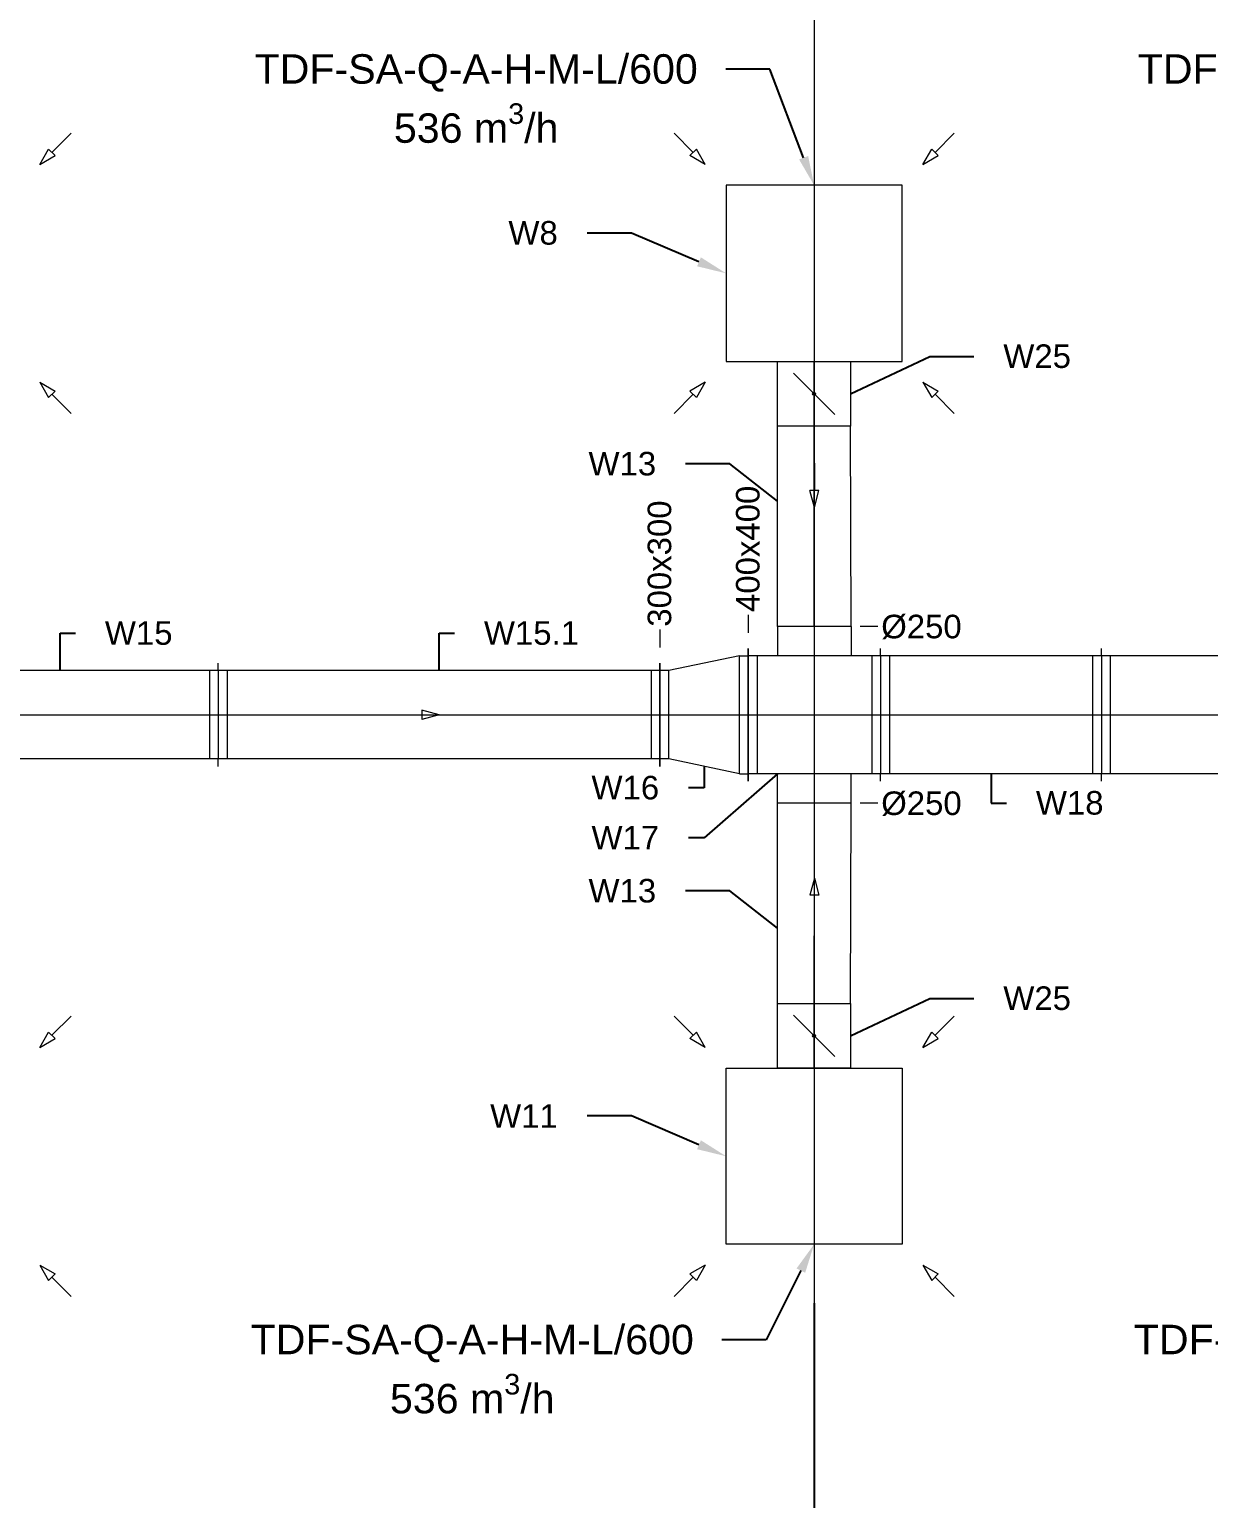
# Model space of a CAD drawing. Header units: millimetres. Extents: x 59762 to 60194, y -87842 to -87548.
# Drawn here: x 59945.404 to 59949.41, y -87778.198 to -87773.209 of the extents above; entities that cross this region are included whole.
import ezdxf
from ezdxf import colors
from ezdxf.entities.mleader import LeaderData, LeaderLine
from ezdxf.math import Vec2, Vec3

# ---------------------------------------------------------------- set-up
doc = ezdxf.new("R2010")
doc.units = ezdxf.units.MM
doc.linetypes.add('JIS_02_1.2', pattern=[2.5, 1.25, -1.25])
doc.linetypes.add('KRESKAKROPKA', pattern=[25.4, 12.7, -6.35, 0, -6.35])
for name, color, linetype, lineweight in [('kanały', 7, 'Continuous', 20), ('nawi. strzałki', 150, 'Continuous', 20), ('wymiary', 7, 'Continuous', 13), ('wyw opis', 30, 'Continuous', 20)]:
    doc.layers.add(name, color=color, linetype=linetype, lineweight=lineweight)
doc.layers.add('osie', color=7, linetype='JIS_02_1.2', lineweight=5, transparency=0.7)
doc.layers.add('podkład', color=7, linetype='Continuous', lineweight=13, transparency=0.7)
doc.styles.add('styl1', font='arial.ttf', dxfattribs={"height": 0.08})
doc.linetypes.add('ZYGZAK', pattern='A,0.00254,-5.08,[131,ltypeshp.shx,S=5.08,R=0,X=-5.08,Y=0],-10.16,[131,ltypeshp.shx,S=5.08,R=180,X=5.08,Y=0],-5.08', length=20.32254)
doc.dimstyles.new('Kopia Opisowy', dxfattribs={"dimscale": 0, "dimtxt": 0.08, "dimasz": 0.1, "dimexe": 0, "dimexo": 0.2, "dimgap": 0.1, "dimtad": 1, "dimlfac": 1000, "dimtxsty": 'styl1', "dimcen": 2.5, "dimadec": 0, "dimazin": 0, "dimtfac": 1, "dimtmove": 0, "dimatfit": 3, "dimfxl": 1, "dimarcsym": 0})

# ---------------------------------------------------------------- blocks, each defined once
blk = doc.blocks.new('_None')
blk = doc.blocks.new('*D87')
at = {"layer": 'Defpoints', "color": 0, "transparency": 16777216}
for p in [(59948.0698, -87777.3344), (59951.0698, -87777.3344), (59951.0698, -87778.6564)]:
    blk.add_point(p, dxfattribs=at)
at = {"layer": 'wymiary', "color": 0, "lineweight": -2, "transparency": 16777216}
for p, q in [((59948.0698, -87777.5344), (59948.0698, -87778.6564)), ((59951.0698, -87777.5344), (59951.0698, -87778.6564)), ((59948.1698, -87778.6564), (59950.9698, -87778.6564))]:
    blk.add_line(p, q, dxfattribs=at)
at = {"layer": 'wymiary', "color": 0, "transparency": 16777216}
for points in [[(59948.1698, -87778.6397), (59948.1698, -87778.673), (59948.0698, -87778.6564)], [(59950.9698, -87778.6397), (59950.9698, -87778.673), (59951.0698, -87778.6564)]]:
    blk.add_solid(points, dxfattribs=at)
at = {"layer": 'wymiary', "color": 0, "transparency": 16777216, "insert": (59949.5698, -87778.5155), "char_height": 0.08, "attachment_point": 5, "style": 'styl1'}
blk.add_mtext('3000', dxfattribs=at)
blk = doc.blocks.new('*D88')
at = {"layer": 'Defpoints', "color": 0, "transparency": 16777216}
for p in [(59945.0698, -87777.3344), (59948.0698, -87777.3344), (59945.0698, -87778.6564)]:
    blk.add_point(p, dxfattribs=at)
at = {"layer": 'wymiary', "color": 0, "lineweight": -2, "transparency": 16777216}
for p, q in [((59945.0698, -87777.5344), (59945.0698, -87778.6564)), ((59948.0698, -87777.5344), (59948.0698, -87778.6564)), ((59947.9698, -87778.6564), (59945.1698, -87778.6564))]:
    blk.add_line(p, q, dxfattribs=at)
at = {"layer": 'wymiary', "color": 0, "transparency": 16777216}
for points in [[(59945.1698, -87778.6397), (59945.1698, -87778.673), (59945.0698, -87778.6564)], [(59947.9698, -87778.6397), (59947.9698, -87778.673), (59948.0698, -87778.6564)]]:
    blk.add_solid(points, dxfattribs=at)
at = {"layer": 'wymiary', "color": 0, "transparency": 16777216, "insert": (59946.5698, -87778.5155), "char_height": 0.08, "attachment_point": 5, "style": 'styl1'}
blk.add_mtext('3000', dxfattribs=at)

msp = doc.modelspace()

# ---------------------------------------------------------------- hatches: boundary and pattern name
at = {"layer": 'podkład'}
h = msp.add_hatch(dxfattribs=at)
h.set_pattern_fill('ANSI31', color=256, scale=0.25)
h.set_pattern_definition([(45, (56984.5771, -93786.78106), (-0.56126601, 0.56126601), [])])
h.paths.add_polyline_path([(59941.720847, -87772.18638), (59941.720847, -87793.88638), (59972.420847, -87793.88638), (59972.420847, -87772.18638)])
h.paths.add_polyline_path([(59942.070847, -87772.53638), (59953.830847, -87772.53638), (59953.830847, -87784.77638), (59960.310847, -87784.77638), (59960.310847, -87772.53638), (59972.070847, -87772.53638), (59972.070847, -87793.53638), (59942.070847, -87793.53638)], flags=16)
h.paths.add_polyline_path([(59954.070847, -87772.53638), (59960.070847, -87772.53638), (59960.070847, -87784.53638), (59954.070847, -87784.53638)], flags=16)

# ---------------------------------------------------------------- linework, layer by layer
at = {"layer": 'kanały'}
for p, q in [((59948.368847, -87773.73838), (59947.770847, -87773.73838)), ((59947.770847, -87773.73838), (59947.770847, -87774.33638)), ((59948.368847, -87774.33638), (59948.368847, -87773.73838)), ((59947.770847, -87774.33638), (59948.368847, -87774.33638)), ((59947.945847, -87774.33638), (59948.193847, -87774.33638)), ((59947.945847, -87774.55638), (59947.945847, -87774.33638)), ((59948.193847, -87774.33638), (59948.193847, -87774.55638)), ((59948.066312, -87774.442844), (59947.999844, -87774.376376)), ((59948.073383, -87774.449916), (59948.139851, -87774.516384)), ((59948.193847, -87774.55638), (59947.945847, -87774.55638)), ((59947.945847, -87776.51638), (59948.193847, -87776.51638)), ((59947.945847, -87776.73638), (59947.945847, -87776.51638)), ((59948.193847, -87776.51638), (59948.193847, -87776.73638)), ((59948.066312, -87776.622844), (59947.999844, -87776.556376)), ((59948.073383, -87776.629916), (59948.139851, -87776.696384)), ((59947.770847, -87777.33438), (59947.770847, -87776.73638)), ((59947.770847, -87776.73638), (59948.368847, -87776.73638)), ((59948.193847, -87776.73638), (59947.945847, -87776.73638)), ((59948.368847, -87776.73638), (59948.368847, -87777.33438)), ((59948.368847, -87777.33438), (59947.770847, -87777.33438))]:
    msp.add_line(p, q, dxfattribs=at)
at = {"layer": 'kanały', "linetype": 'ZYGZAK', "ltscale": 0.1}
for p, q in [((59947.945847, -87775.23638), (59947.945847, -87774.55638)), ((59948.195847, -87775.23638), (59948.193847, -87774.55638)), ((59947.945847, -87776.51638), (59947.945847, -87775.83638)), ((59948.193847, -87776.51638), (59948.195847, -87775.83638))]:
    msp.add_line(p, q, dxfattribs=at)
at = {"layer": 'kanały', "ltscale": 20}
for p, q in [((59948.195847, -87775.23638), (59947.945847, -87775.23638)), ((59947.945847, -87775.23638), (59947.945847, -87775.33638)), ((59948.195847, -87775.23638), (59948.195847, -87775.33638)), ((59947.815847, -87775.33638), (59947.575847, -87775.38638)), ((59947.815847, -87775.73638), (59947.815847, -87775.33638)), ((59947.815847, -87775.33638), (59947.845847, -87775.33638)), ((59947.845847, -87775.33638), (59947.845847, -87775.31138)), ((59947.845847, -87775.31138), (59947.845847, -87775.33638)), ((59947.845847, -87775.33638), (59947.845847, -87775.73638)), ((59948.295847, -87775.33638), (59947.845847, -87775.33638)), ((59947.845847, -87775.73638), (59947.845847, -87775.33638)), ((59947.875847, -87775.33638), (59947.875847, -87775.73638)), ((59948.265847, -87775.33638), (59948.265847, -87775.73638)), ((59948.295847, -87775.33638), (59948.295847, -87775.31138)), ((59948.295847, -87775.33638), (59948.295847, -87775.31138)), ((59948.295847, -87775.33638), (59948.295847, -87775.73638)), ((59949.045847, -87775.33638), (59948.295847, -87775.33638)), ((59948.295847, -87775.33638), (59948.295847, -87775.73638)), ((59948.325847, -87775.33638), (59948.325847, -87775.73638)), ((59949.015847, -87775.33638), (59949.015847, -87775.73638)), ((59949.045847, -87775.33638), (59949.045847, -87775.31138)), ((59949.045847, -87775.33638), (59949.045847, -87775.31138)), ((59950.545847, -87775.33638), (59949.045847, -87775.33638)), ((59949.045847, -87775.33638), (59949.045847, -87775.73638)), ((59949.045847, -87775.33638), (59949.045847, -87775.73638)), ((59949.075847, -87775.33638), (59949.075847, -87775.73638)), ((59946.045847, -87775.38638), (59945.255847, -87775.38638)), ((59946.015847, -87775.38638), (59946.015847, -87775.68638)), ((59946.045847, -87775.38638), (59946.045847, -87775.36138)), ((59946.045847, -87775.38638), (59946.045847, -87775.36138)), ((59947.545847, -87775.38638), (59946.045847, -87775.38638)), ((59946.045847, -87775.38638), (59946.045847, -87775.68638)), ((59946.045847, -87775.38638), (59946.045847, -87775.68638)), ((59946.075847, -87775.38638), (59946.075847, -87775.68638)), ((59947.515847, -87775.38638), (59947.515847, -87775.68638)), ((59947.545847, -87775.36138), (59947.545847, -87775.38638)), ((59947.545847, -87775.38638), (59947.545847, -87775.36138)), ((59947.545847, -87775.68638), (59947.545847, -87775.38638)), ((59947.575847, -87775.38638), (59947.545847, -87775.38638)), ((59947.545847, -87775.38638), (59947.545847, -87775.68638)), ((59947.575847, -87775.68638), (59947.575847, -87775.38638)), ((59946.045847, -87775.68638), (59945.255847, -87775.68638)), ((59947.545847, -87775.68638), (59946.045847, -87775.68638)), ((59946.045847, -87775.71138), (59946.045847, -87775.68638)), ((59946.045847, -87775.71138), (59946.045847, -87775.68638)), ((59947.545847, -87775.68638), (59947.545847, -87775.71138)), ((59947.575847, -87775.68638), (59947.545847, -87775.68638)), ((59947.545847, -87775.71138), (59947.545847, -87775.68638)), ((59947.815847, -87775.73638), (59947.575847, -87775.68638)), ((59947.815847, -87775.73638), (59947.845847, -87775.73638)), ((59947.845847, -87775.76138), (59947.845847, -87775.73638)), ((59948.295847, -87775.73638), (59947.845847, -87775.73638)), ((59947.845847, -87775.73638), (59947.845847, -87775.76138)), ((59947.945847, -87775.83638), (59947.945847, -87775.73638)), ((59948.195847, -87775.83638), (59948.195847, -87775.73638)), ((59948.295847, -87775.76138), (59948.295847, -87775.73638)), ((59949.045847, -87775.73638), (59948.295847, -87775.73638)), ((59948.295847, -87775.76138), (59948.295847, -87775.73638)), ((59950.545847, -87775.73638), (59949.045847, -87775.73638)), ((59949.045847, -87775.76138), (59949.045847, -87775.73638)), ((59949.045847, -87775.76138), (59949.045847, -87775.73638)), ((59948.195847, -87775.83638), (59947.945847, -87775.83638))]:
    msp.add_line(p, q, dxfattribs=at)
at = {"layer": 'kanały'}
for centre in [(59948.069847, -87774.44638), (59948.069847, -87776.62638)]:
    msp.add_circle(centre, 0.005, dxfattribs=at)
at = {"layer": 'nawi. strzałki', "color": 7, "ltscale": 20}
for p, q in [((59945.545624, -87773.561603), (59945.480539, -87773.626689)), ((59947.59407, -87773.561603), (59947.659156, -87773.626689)), ((59948.545624, -87773.561603), (59948.480539, -87773.626689)), ((59945.439558, -87773.667669), (59945.469558, -87773.615708)), ((59945.439558, -87773.667669), (59945.491519, -87773.637669)), ((59945.469558, -87773.615708), (59945.491519, -87773.637669)), ((59947.648175, -87773.637669), (59947.670136, -87773.615708)), ((59947.700136, -87773.667669), (59947.648175, -87773.637669)), ((59947.700136, -87773.667669), (59947.670136, -87773.615708)), ((59948.439558, -87773.667669), (59948.469558, -87773.615708)), ((59948.439558, -87773.667669), (59948.491519, -87773.637669)), ((59948.469558, -87773.615708), (59948.491519, -87773.637669)), ((59945.439558, -87774.407091), (59945.469558, -87774.459052)), ((59945.439558, -87774.407091), (59945.491519, -87774.437091)), ((59947.700136, -87774.407091), (59947.648175, -87774.437091)), ((59947.700136, -87774.407091), (59947.670136, -87774.459052)), ((59948.439558, -87774.407091), (59948.469558, -87774.459052)), ((59948.439558, -87774.407091), (59948.491519, -87774.437091)), ((59945.491519, -87774.437091), (59945.469558, -87774.459052)), ((59945.545624, -87774.513157), (59945.480539, -87774.448071)), ((59947.59407, -87774.513157), (59947.659156, -87774.448071)), ((59947.670136, -87774.459052), (59947.648175, -87774.437091)), ((59948.491519, -87774.437091), (59948.469558, -87774.459052)), ((59948.545624, -87774.513157), (59948.480539, -87774.448071)), ((59948.070847, -87774.682203), (59948.070847, -87774.774248)), ((59948.070847, -87774.832203), (59948.055318, -87774.774248)), ((59948.086376, -87774.774248), (59948.055318, -87774.774248)), ((59948.070847, -87774.832203), (59948.086376, -87774.774248)), ((59946.645847, -87775.53638), (59946.737892, -87775.53638)), ((59946.795847, -87775.53638), (59946.737892, -87775.520851)), ((59946.737892, -87775.520851), (59946.737892, -87775.551909)), ((59946.795847, -87775.53638), (59946.737892, -87775.551909)), ((59948.070847, -87776.090557), (59948.055318, -87776.148512)), ((59948.070847, -87776.090557), (59948.086376, -87776.148512)), ((59948.086376, -87776.148512), (59948.055318, -87776.148512)), ((59948.070847, -87776.240557), (59948.070847, -87776.148512)), ((59945.545624, -87776.559603), (59945.480539, -87776.624689)), ((59947.59407, -87776.559603), (59947.659156, -87776.624689)), ((59948.545624, -87776.559603), (59948.480539, -87776.624689)), ((59945.439558, -87776.665669), (59945.469558, -87776.613708)), ((59945.439558, -87776.665669), (59945.491519, -87776.635669)), ((59945.491519, -87776.635669), (59945.469558, -87776.613708)), ((59947.670136, -87776.613708), (59947.648175, -87776.635669)), ((59947.700136, -87776.665669), (59947.648175, -87776.635669)), ((59947.700136, -87776.665669), (59947.670136, -87776.613708)), ((59948.439558, -87776.665669), (59948.469558, -87776.613708)), ((59948.439558, -87776.665669), (59948.491519, -87776.635669)), ((59948.491519, -87776.635669), (59948.469558, -87776.613708)), ((59945.439558, -87777.405091), (59945.491519, -87777.435091)), ((59945.439558, -87777.405091), (59945.469558, -87777.457052)), ((59945.469558, -87777.457052), (59945.491519, -87777.435091)), ((59945.545624, -87777.511157), (59945.480539, -87777.446071)), ((59947.59407, -87777.511157), (59947.659156, -87777.446071)), ((59947.700136, -87777.405091), (59947.648175, -87777.435091)), ((59947.648175, -87777.435091), (59947.670136, -87777.457052)), ((59947.700136, -87777.405091), (59947.670136, -87777.457052)), ((59948.439558, -87777.405091), (59948.491519, -87777.435091)), ((59948.439558, -87777.405091), (59948.469558, -87777.457052)), ((59948.469558, -87777.457052), (59948.491519, -87777.435091)), ((59948.545624, -87777.511157), (59948.480539, -87777.446071))]:
    msp.add_line(p, q, dxfattribs=at)
at = {"layer": 'osie', "linetype": 'Continuous'}
for p, q in [((59948.070847, -87795.29638), (59948.070847, -87770.29638)), ((59939.220847, -87775.53638), (59974.220847, -87775.53638))]:
    msp.add_line(p, q, dxfattribs=at)
at = {"layer": 'osie', "color": 7, "linetype": 'KRESKAKROPKA', "ltscale": 0.1}
for p, q in [((59948.069847, -87775.23638), (59948.069847, -87774.33638)), ((59948.069847, -87776.73638), (59948.070847, -87775.83638))]:
    msp.add_line(p, q, dxfattribs=at)
at = {"layer": 'wymiary', "color": 7}
for p, q in [((59947.845847, -87775.197152), (59947.845847, -87775.257508)), ((59947.545847, -87775.247152), (59947.545847, -87775.307508)), ((59948.286558, -87775.23638), (59948.226203, -87775.23638)), ((59948.286558, -87775.83638), (59948.226203, -87775.83638))]:
    msp.add_line(p, q, dxfattribs=at)

# ---------------------------------------------------------------- texts
at = {"layer": 'wymiary', "color": 7, "ltscale": 20, "char_height": 0.08, "attachment_point": 7, "rotation": 90, "style": 'styl1'}
for s, insert in [('400x400', (59947.88556, -87775.187327)), ('300x300', (59947.58556, -87775.237327))]:
    msp.add_mtext_dynamic_manual_height_columns(s, width=0.44264358, gutter_width=1, heights=[0], dxfattribs=dict(at, insert=insert))
at = {"layer": 'wymiary', "color": 7, "ltscale": 20, "char_height": 0.08, "attachment_point": 3, "style": 'styl1'}
for insert in [(59948.571141, -87775.196667), (59948.571141, -87775.796667)]:
    msp.add_mtext_dynamic_manual_height_columns('%%C250', width=0.44264358, gutter_width=1, heights=[0], dxfattribs=dict(at, insert=insert))

# ---------------------------------------------------------------- dimensions: what is measured, and where the dimension line sits
at = {"layer": 'wymiary'}
for base, p2, picture, middle in [((59945.069847, -87778.65638), (59945.069847, -87777.33438), '*D88', (59946.569847, -87778.515507)), ((59951.069847, -87778.65638), (59951.069847, -87777.33438), '*D87', (59949.569847, -87778.515507))]:
    dim = msp.add_linear_dim(base=base, p1=(59948.069847, -87777.33438), p2=p2, dimstyle='Kopia Opisowy', override={"dimscale": 1, "dimtix": 0, "dimtofl": 1, "dimtmove": 0, "dimatfit": 3}, dxfattribs=at)
    dim.commit()
    dim.dimension.update_dxf_attribs({"geometry": picture, "text_midpoint": middle})

# ---------------------------------------------------------------- leaders
ml = msp.add_multileader_mtext('Standard', dxfattribs=at)
ml.set_content('W8', color=256, style='styl1')
ml.set_leader_properties()
ml.build(insert=Vec2(0, 0))
ml.multileader.update_dxf_attribs({"dogleg_length": 0.15, "arrow_head_size": 0.1})
ctx = ml.context
ctx.base_point, ctx.char_height, ctx.arrow_head_size, ctx.landing_gap_size, ctx.plane_origin = Vec3(59946.93772, -87773.900554), 0.08, 0.1, 0.1, Vec3(59947.666425, -87774.610145)
ctx.text_align_type = 2
notes = []
notes.append((ctx, [(0, (1, 1, 0), (59947.449084, -87773.900554), (-1, 0), 0.15, [(0, [(59947.770847, -87774.03738)], 0, [])])]))
ctx.mtext.insert, ctx.mtext.width, ctx.mtext.alignment, ctx.mtext.flow_direction = Vec3(59947.199084, -87773.859872), 0.51353508, 3, 5
ml = msp.add_multileader_mtext('Standard', dxfattribs=at)
ml.set_content('W25', color=256, style='styl1')
ml.set_leader_properties()
ml.set_arrow_properties(name='NONE')
ml.build(insert=Vec2(0, 0))
ml.multileader.update_dxf_attribs({"dogleg_length": 0.15, "arrow_head_size": 0.1})
ctx = ml.context
ctx.base_point, ctx.char_height, ctx.arrow_head_size, ctx.landing_gap_size, ctx.plane_origin = Vec3(59948.612584, -87774.319325), 0.08, 0.1, 0.1, Vec3(59948.29827, -87775.019145)
notes.append((ctx, [(0, (1, 1, 0), (59948.462584, -87774.319325), (1, 0), 0.15, [(0, [(59948.193847, -87774.44638)], 0, [])])]))
ctx.mtext.insert, ctx.mtext.width, ctx.mtext.flow_direction = Vec3(59948.712584, -87774.278643), 0.51353508, 5
ml = msp.add_multileader_mtext('Standard', dxfattribs=at)
ml.set_content('W13', color=256, style='styl1')
ml.set_leader_properties()
ml.set_arrow_properties(name='NONE')
ml.build(insert=Vec2(0, 0))
ml.multileader.update_dxf_attribs({"dogleg_length": 0.15, "arrow_head_size": 0.1})
ctx = ml.context
ctx.base_point, ctx.char_height, ctx.arrow_head_size, ctx.landing_gap_size, ctx.plane_origin = Vec3(59947.209891, -87774.684325), 0.08, 0.1, 0.1, Vec3(59947.841425, -87775.384145)
ctx.text_align_type = 2
notes.append((ctx, [(0, (1, 1, 0), (59947.783247, -87774.684325), (-1, 0), 0.15, [(0, [(59947.945847, -87774.81138)], 0, [])])]))
ctx.mtext.insert, ctx.mtext.width, ctx.mtext.alignment, ctx.mtext.flow_direction = Vec3(59947.533247, -87774.643616), 0.51353508, 3, 5
ml = msp.add_multileader_mtext('Standard', dxfattribs=at)
ml.set_content('W15', color=256, style='styl1')
ml.set_leader_properties()
ml.set_arrow_properties(name='NONE')
ml.build(insert=Vec2(0, 0))
ml.multileader.update_dxf_attribs({"dogleg_length": 0.15, "arrow_head_size": 0.1})
ctx = ml.context
ctx.base_point, ctx.char_height, ctx.arrow_head_size, ctx.landing_gap_size, ctx.plane_origin = Vec3(59945.560755, -87775.259325), 0.08, 0.1, 0.1, Vec3(59945.403925, -87775.959145)
notes.append((ctx, [(1, (1, 1, 0), (59945.508347, -87775.259325), (1, 0), 0.052408, [(0, [(59945.508347, -87775.38638)], 0, [])])]))
ctx.mtext.insert, ctx.mtext.width, ctx.mtext.flow_direction = Vec3(59945.660755, -87775.218643), 0.51353508, 5
ml = msp.add_multileader_mtext('Standard', dxfattribs=at)
ml.set_content('W15.1', color=256, style='styl1')
ml.set_leader_properties()
ml.set_arrow_properties(name='NONE')
ml.build(insert=Vec2(0, 0))
ml.multileader.update_dxf_attribs({"dogleg_length": 0.15, "arrow_head_size": 0.1})
ctx = ml.context
ctx.base_point, ctx.char_height, ctx.arrow_head_size, ctx.landing_gap_size, ctx.plane_origin = Vec3(59946.848255, -87775.259325), 0.08, 0.1, 0.1, Vec3(59946.691425, -87775.959145)
notes.append((ctx, [(1, (1, 1, 0), (59946.795847, -87775.259325), (1, 0), 0.052408, [(0, [(59946.795847, -87775.38638)], 0, [])])]))
ctx.mtext.insert, ctx.mtext.width, ctx.mtext.flow_direction = Vec3(59946.948255, -87775.218643), 0.51353508, 5
ml = msp.add_multileader_mtext('Standard', dxfattribs=at)
ml.set_content('W16', color=256, style='styl1')
ml.set_leader_properties()
ml.set_arrow_properties(name='NONE')
ml.build(insert=Vec2(0, 0))
ml.multileader.update_dxf_attribs({"dogleg_length": 0.15, "arrow_head_size": 0.1})
ctx = ml.context
ctx.base_point, ctx.char_height, ctx.arrow_head_size, ctx.landing_gap_size, ctx.plane_origin = Vec3(59947.220137, -87775.784305), 0.08, 0.1, 0.1, Vec3(59947.591425, -87776.284145)
ctx.text_align_type = 2
notes.append((ctx, [(0, (1, 1, 0), (59947.695847, -87775.784305), (-1, 0), 0.052408, [(0, [(59947.695847, -87775.71138)], 0, [])])]))
ctx.mtext.insert, ctx.mtext.width, ctx.mtext.alignment, ctx.mtext.flow_direction = Vec3(59947.543439, -87775.743623), 0.51353508, 3, 5
ml = msp.add_multileader_mtext('Standard', dxfattribs=at)
ml.set_content('W17', color=256, style='styl1')
ml.set_leader_properties()
ml.set_arrow_properties(name='NONE')
ml.build(insert=Vec2(0, 0))
ml.multileader.update_dxf_attribs({"dogleg_length": 0.15, "arrow_head_size": 0.1})
ctx = ml.context
ctx.base_point, ctx.char_height, ctx.arrow_head_size, ctx.landing_gap_size, ctx.plane_origin = Vec3(59947.220083, -87775.953643), 0.08, 0.1, 0.1, Vec3(59947.841425, -87776.309145)
ctx.text_align_type = 2
notes.append((ctx, [(0, (1, 1, 0), (59947.695847, -87775.953643), (-1, 0), 0.052408, [(0, [(59947.945847, -87775.73638)], 0, [])])]))
ctx.mtext.insert, ctx.mtext.width, ctx.mtext.alignment, ctx.mtext.flow_direction = Vec3(59947.543439, -87775.913643), 0.51353508, 3, 5
ml = msp.add_multileader_mtext('Standard', dxfattribs=at)
ml.set_content('W18', color=256, style='styl1')
ml.set_leader_properties()
ml.set_arrow_properties(name='NONE')
ml.build(insert=Vec2(0, 0))
ml.multileader.update_dxf_attribs({"dogleg_length": 0.15, "arrow_head_size": 0.1})
ctx = ml.context
ctx.base_point, ctx.char_height, ctx.arrow_head_size, ctx.landing_gap_size, ctx.plane_origin = Vec3(59948.723255, -87775.835906), 0.08, 0.1, 0.1, Vec3(59948.566425, -87776.309145)
notes.append((ctx, [(1, (1, 1, 0), (59948.670847, -87775.835906), (1, 0), 0.052408, [(0, [(59948.670847, -87775.73638)], 0, [])])]))
ctx.mtext.insert, ctx.mtext.width, ctx.mtext.flow_direction = Vec3(59948.823255, -87775.795224), 0.51353508, 5
ml = msp.add_multileader_mtext('Standard', dxfattribs=at)
ml.set_content('W13', color=256, style='styl1')
ml.set_leader_properties()
ml.set_arrow_properties(name='NONE')
ml.build(insert=Vec2(0, 0))
ml.multileader.update_dxf_attribs({"dogleg_length": 0.15, "arrow_head_size": 0.1})
ctx = ml.context
ctx.base_point, ctx.char_height, ctx.arrow_head_size, ctx.landing_gap_size, ctx.plane_origin = Vec3(59947.209891, -87776.134325), 0.08, 0.1, 0.1, Vec3(59947.841425, -87776.834145)
ctx.text_align_type = 2
notes.append((ctx, [(0, (1, 1, 0), (59947.783247, -87776.134325), (-1, 0), 0.15, [(0, [(59947.945847, -87776.26138)], 0, [])])]))
ctx.mtext.insert, ctx.mtext.width, ctx.mtext.alignment, ctx.mtext.flow_direction = Vec3(59947.533247, -87776.093616), 0.51353508, 3, 5
ml = msp.add_multileader_mtext('Standard', dxfattribs=at)
ml.set_content('W25', color=256, style='styl1')
ml.set_leader_properties()
ml.set_arrow_properties(name='NONE')
ml.build(insert=Vec2(0, 0))
ml.multileader.update_dxf_attribs({"dogleg_length": 0.15, "arrow_head_size": 0.1})
ctx = ml.context
ctx.base_point, ctx.char_height, ctx.arrow_head_size, ctx.landing_gap_size, ctx.plane_origin = Vec3(59948.612584, -87776.499325), 0.08, 0.1, 0.1, Vec3(59948.29827, -87777.199145)
notes.append((ctx, [(0, (1, 1, 0), (59948.462584, -87776.499325), (1, 0), 0.15, [(0, [(59948.193847, -87776.62638)], 0, [])])]))
ctx.mtext.insert, ctx.mtext.width, ctx.mtext.flow_direction = Vec3(59948.712584, -87776.458643), 0.51353508, 5
ml = msp.add_multileader_mtext('Standard', dxfattribs=at)
ml.set_content('W11', color=256, style='styl1')
ml.set_leader_properties()
ml.build(insert=Vec2(0, 0))
ml.multileader.update_dxf_attribs({"dogleg_length": 0.15, "arrow_head_size": 0.1})
ctx = ml.context
ctx.base_point, ctx.char_height, ctx.arrow_head_size, ctx.landing_gap_size, ctx.plane_origin = Vec3(59946.891171, -87776.898554), 0.08, 0.1, 0.1, Vec3(59947.666425, -87777.558145)
ctx.text_align_type = 2
notes.append((ctx, [(0, (1, 1, 0), (59947.449084, -87776.898554), (-1, 0), 0.15, [(0, [(59947.770847, -87777.03538)], 0, [])])]))
ctx.mtext.insert, ctx.mtext.width, ctx.mtext.alignment, ctx.mtext.flow_direction = Vec3(59947.199084, -87776.858554), 0.51353508, 3, 5
at = {"layer": 'wyw opis', "color": 7, "ltscale": 20}
ml = msp.add_multileader_mtext('Standard', dxfattribs=at)
ml.set_content('\\A1;TDF-SA-Q-A-H-M-L/600\\P536 m{\\H0.7x;\\S3^ ;}/h', color=7, style='styl1')
ml.set_leader_properties()
ml.build(insert=Vec2(0, 0))
ml.multileader.update_dxf_attribs({"dogleg_length": 0.3, "arrow_head_size": 0.1})
ctx = ml.context
ctx.base_point, ctx.char_height, ctx.arrow_head_size, ctx.landing_gap_size, ctx.plane_origin = Vec3(59946.074076, -87773.344264), 0.1, 0.1, 0.1, Vec3(59947.820847, -87773.98738)
ctx.text_align_type = 1
notes.append((ctx, [(0, (1, 1, 0), (59947.919847, -87773.344264), (-1, 0), 0.15, [(0, [(59948.069847, -87773.73838)], 0, [])])]))
ctx.mtext.insert, ctx.mtext.alignment, ctx.mtext.flow_direction = Vec3(59946.921962, -87773.293377), 2, 5
ml = msp.add_multileader_mtext('Standard', dxfattribs=at)
ml.set_content('\\A1;TDF-SA-Q-A-H-M-L/600\\P536 m{\\H0.7x;\\S3^ ;}/h', color=7, style='styl1')
ml.set_leader_properties()
ml.build(insert=Vec2(0, 0))
ml.multileader.update_dxf_attribs({"dogleg_length": 0.3, "arrow_head_size": 0.1})
ctx = ml.context
ctx.base_point, ctx.char_height, ctx.arrow_head_size, ctx.landing_gap_size, ctx.plane_origin = Vec3(59949.074076, -87773.344264), 0.1, 0.1, 0.1, Vec3(59950.820847, -87773.98738)
ctx.text_align_type = 1
notes.append((ctx, [(0, (1, 1, 0), (59950.919847, -87773.344264), (-1, 0), 0.15, [(0, [(59951.069847, -87773.73838)], 0, [])])]))
ctx.mtext.insert, ctx.mtext.alignment, ctx.mtext.flow_direction = Vec3(59949.921962, -87773.293377), 2, 5
ml = msp.add_multileader_mtext('Standard', dxfattribs=at)
ml.set_content('\\A1;TDF-SA-Q-A-H-M-L/600\\P536 m{\\H0.7x;\\S3^ ;}/h', color=7, style='styl1')
ml.set_leader_properties()
ml.build(insert=Vec2(0, 0))
ml.multileader.update_dxf_attribs({"dogleg_length": 0.3, "arrow_head_size": 0.1})
ctx = ml.context
ctx.base_point, ctx.char_height, ctx.arrow_head_size, ctx.landing_gap_size, ctx.plane_origin = Vec3(59946.060734, -87777.658491), 0.1, 0.1, 0.1, Vec3(59947.839994, -87777.530803)
ctx.text_align_type = 1
notes.append((ctx, [(0, (1, 1, 0), (59947.906505, -87777.658491), (-1, 0), 0.15, [(0, [(59948.069847, -87777.33438)], 0, [])])]))
ctx.mtext.insert, ctx.mtext.alignment, ctx.mtext.flow_direction = Vec3(59946.908619, -87777.607604), 2, 5
ml = msp.add_multileader_mtext('Standard', dxfattribs=at)
ml.set_content('\\A1;TDF-SA-Q-A-H-M-L/600\\P536 m{\\H0.7x;\\S3^ ;}/h', color=7, style='styl1')
ml.set_leader_properties()
ml.build(insert=Vec2(0, 0))
ml.multileader.update_dxf_attribs({"dogleg_length": 0.3, "arrow_head_size": 0.1})
ctx = ml.context
ctx.base_point, ctx.char_height, ctx.arrow_head_size, ctx.landing_gap_size, ctx.plane_origin = Vec3(59949.060734, -87777.658491), 0.1, 0.1, 0.1, Vec3(59950.839994, -87777.580803)
ctx.text_align_type = 1
notes.append((ctx, [(0, (1, 1, 0), (59950.906505, -87777.658491), (-1, 0), 0.15, [(0, [(59951.069847, -87777.33438)], 0, [])])]))
ctx.mtext.insert, ctx.mtext.alignment, ctx.mtext.flow_direction = Vec3(59949.908619, -87777.607604), 2, 5
for ctx, leaders in notes:
    for number, flags, end, landing, length, lines in leaders:
        leader = LeaderData()
        leader.index, (leader.has_last_leader_line, leader.has_dogleg_vector, leader.attachment_direction) = number, flags
        leader.last_leader_point, leader.dogleg_vector, leader.dogleg_length = Vec3(end), Vec3(landing), length
        for number, points, colour, breaks in lines:
            line = LeaderLine()
            line.index, line.vertices, line.color, line.breaks = number, Vec3.list(points), colors.encode_raw_color(colour), breaks
            leader.lines.append(line)
        ctx.leaders.append(leader)

doc.saveas('drawing.dxf')
